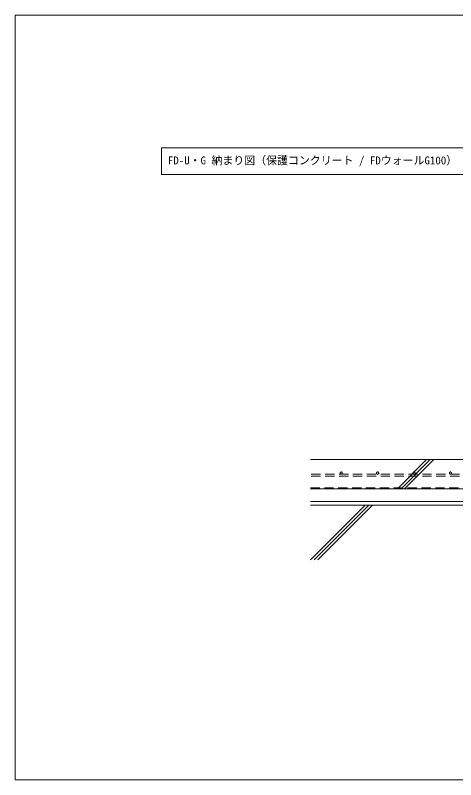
# Model space of a CAD drawing. Units: millimetres, scale not verified. Extents: x -1485 to 1485, y -1050 to 1050.
# Drawn here: x -1485 to -276, y -1050 to 1050 of the extents above; entities that cross this region are included whole.
import ezdxf
from ezdxf.enums import TextEntityAlignment as Align

# ---------------------------------------------------------------- set-up
doc = ezdxf.new("R2010")
doc.units = ezdxf.units.MM
doc.header["$LTSCALE"] = 4
doc.linetypes.add('USER2', pattern=[9.525, 6.35, -3.175])
for name, color, linetype, lineweight in [('0-0_0', 7, 'Continuous', 18), ('0-2_HATCH', 9, 'Continuous', 18), ('0-3_KUTAI', 3, 'Continuous', 18), ('0-4_BOUSUI', 1, 'Continuous', 18), ('0-6_dannnetu', 6, 'Continuous', 18), ('0-8_buhin', 2, 'USER2', 18), ('0-9_tensen', 7, 'USER2', 18), ('0-B_MOJI', 7, 'Continuous', 18)]:
    doc.layers.add(name, color=color, linetype=linetype, lineweight=lineweight)
doc.styles.add('ＭＳ ゴシック', font='')
doc.styles.get('ＭＳ ゴシック').set_extended_font_data('MS Gothic')

msp = doc.modelspace()

# ---------------------------------------------------------------- linework, layer by layer
at = {"layer": '0-0_0'}
msp.add_lwpolyline([(-1485, -1050), (1485, -1050), (1485, 1050), (-1485, 1050)], close=True, dxfattribs=at)
at = {"layer": '0-2_HATCH'}
for p, q in [((-356.13, -170.504), (-436.13, -250.504)), ((-346.13, -170.504), (-426.13, -250.504)), ((-336.13, -170.504), (-416.13, -250.504)), ((-674.699, -445.504), (-524.699, -295.504)), ((-664.699, -445.504), (-514.699, -295.504)), ((-654.699, -445.504), (-504.699, -295.504))]:
    msp.add_line(p, q, dxfattribs=at)
at = {"layer": '0-3_KUTAI'}
for p, q in [((724.651, -170.504), (-674.699, -170.504)), ((724.651, -295.504), (-674.699, -295.504))]:
    msp.add_line(p, q, dxfattribs=at)
at = {"layer": '0-4_BOUSUI'}
msp.add_line((724.651, -285.504), (-674.699, -285.504), dxfattribs=at)
at = {"layer": '0-6_dannnetu'}
msp.add_line((724.651, -250.504), (-674.699, -250.504), dxfattribs=at)
at = {"layer": '0-8_buhin'}
msp.add_line((-674.699, -248.004), (724.651, -248.004), dxfattribs=at)
at = {"layer": '0-9_tensen'}
for p, q in [((724.651, -210.504), (-674.699, -210.504)), ((724.651, -216.504), (-674.699, -216.504))]:
    msp.add_line(p, q, dxfattribs=at)
for centre in [(-590.349, -207.504), (-490.349, -207.504), (-390.349, -207.504), (-290.349, -207.504)]:
    msp.add_circle(centre, 3, dxfattribs=at)
at = {"layer": '0-B_MOJI'}
msp.add_lwpolyline([(-1083.697, 612.335), (-46.162, 612.335), (-46.162, 685.766), (-1083.697, 685.766)], close=True, dxfattribs=at)

# ---------------------------------------------------------------- texts
at = {"layer": '0-B_MOJI', "style": 'ＭＳ ゴシック'}
msp.add_text('FD-U・G 納まり図（保護コンクリート / FDウォールG100）', height=21.99, dxfattribs=at).set_placement((-1066.236, 633.753), align=Align.BOTTOM_LEFT)

doc.saveas('drawing.dxf')
